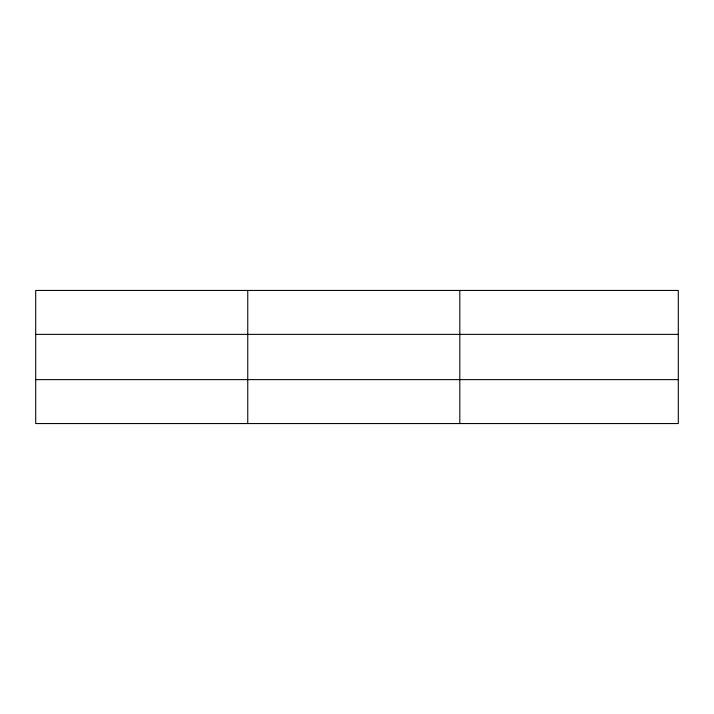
<?xml version="1.0" encoding="UTF-8"?>
<svg xmlns="http://www.w3.org/2000/svg" width="714" height="714" viewBox="0 0 714 714"><rect width="100%" height="100%" fill="white"/><g stroke="black" fill="none" stroke-linecap="round" stroke-linejoin="round"><path stroke-width="1.07" d="M247.758 290.446L247.758 423.554M459.816 290.446L459.816 423.554M678.3 379.625L678.3 423.554L35.7 423.554L35.7 290.446L678.3 290.446L678.3 379.625L35.7 379.625M35.7 334.375L678.3 334.375"/></g></svg>
